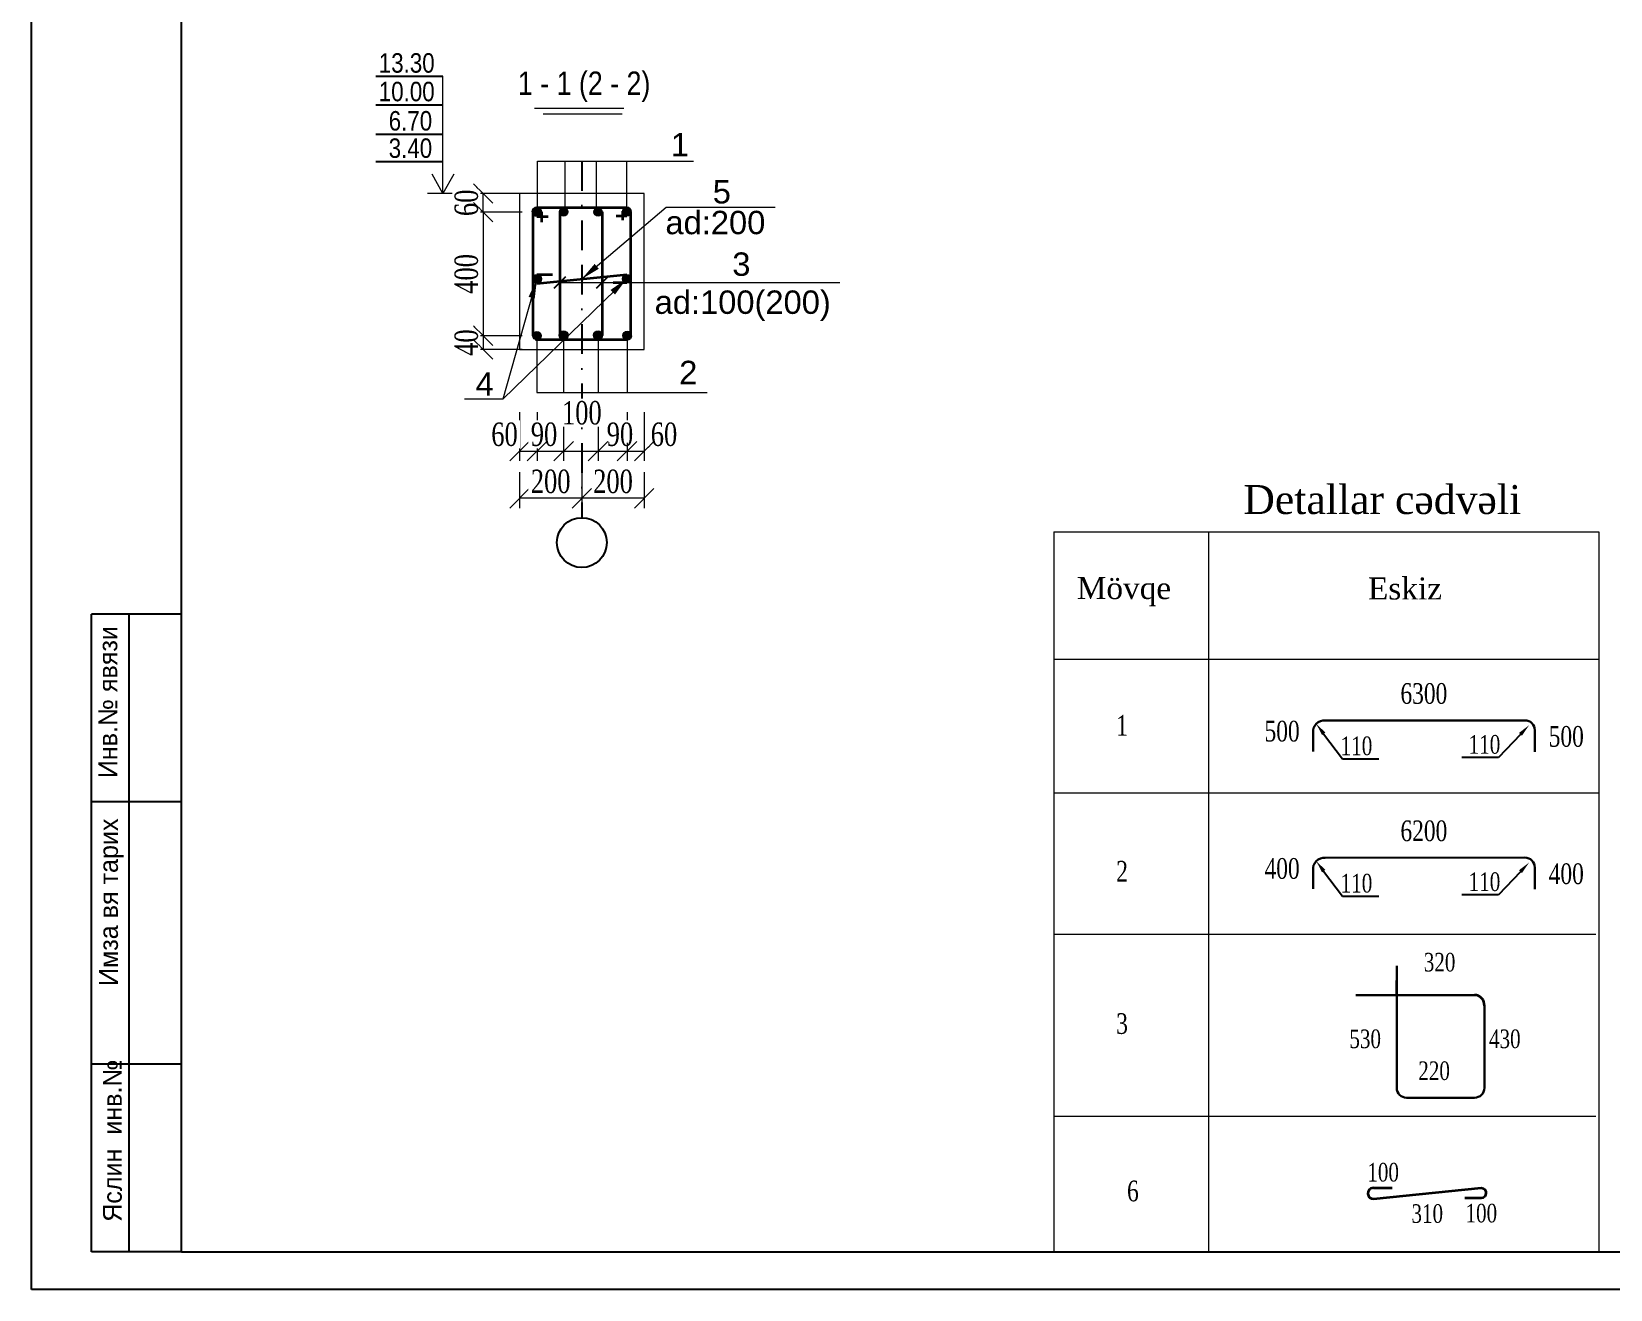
# Model space of a CAD drawing. Header units: millimetres. Extents: x -149347 to 251215, y -2929184 to -2541447.
# Drawn here: x 67574 to 87829, y -2796240 to -2780104 of the extents above; entities that cross this region are included whole.
import ezdxf
from ezdxf import colors
from ezdxf.entities.mleader import LeaderData, LeaderLine
from ezdxf.math import Vec2, Vec3

# ---------------------------------------------------------------- set-up
doc = ezdxf.new("R2010")
doc.units = ezdxf.units.MM
doc.linetypes.add('DASHDOTX2', pattern=[50.8, 25.4, -12.7, 0, -12.7])
doc.layers.add('030', color=7, linetype='Continuous', lineweight=30)
doc.layers.add('APS_MADEIRA', color=35, linetype='Continuous', lineweight=15)
doc.styles.add('400', font='times.ttf', dxfattribs={"width": 0.75, "height": 300})
doc.styles.add('Arial', font='arial.ttf')
doc.styles.add('CP_ATTR', font='A3TI(LA).TTF')
doc.styles.add('style1', font='A3TI(LA).TTF', dxfattribs={"height": 400})
doc.styles.add('style6', font='ARIALN.TTF', dxfattribs={"height": 300})
doc.styles.add('Times New  Roman', font='times.ttf')
doc.styles.add('yazitipi', font='ARIALN.TTF')
doc.dimstyles.new('DIM_100', dxfattribs={"dimscale": 100, "dimtxt": 250, "dimasz": 2.5, "dimexe": 1.25, "dimexo": 0.625, "dimtad": 1, "dimdec": 0, "dimtxsty": 'style1', "dimblk": 'OBLIQUE', "dimcen": 2.5, "dimdle": 1.25, "dimclrd": 251, "dimclre": 251, "dimaunit": 1, "dimadec": 3, "dimazin": 0, "dimtfac": 1, "dimtdec": 0, "dimtmove": 1, "dimatfit": 3, "dimfxl": 1.25, "dimlwd": 5, "dimlwe": 5, "dimarcsym": 0})
doc.dimstyles.new('sevda', dxfattribs={"dimscale": 100, "dimtxt": 2.8, "dimasz": 2.5, "dimexe": 1.25, "dimexo": 0.625, "dimtad": 1, "dimtxsty": 'yazitipi', "dimblk": 'OBLIQUE', "dimcen": 2.5, "dimclrd": 253, "dimclre": 253, "dimclrt": 73, "dimaunit": 1, "dimadec": 3, "dimazin": 0, "dimtfac": 1, "dimtmove": 1, "dimatfit": 3, "dimfxl": 1, "dimlwd": 9, "dimlwe": 9, "dimarcsym": 0})
doc.dimstyles.new('tebriz', dxfattribs={"dimtxt": 280, "dimasz": 150, "dimexe": 150, "dimexo": 0.625, "dimgap": 65, "dimtad": 1, "dimdec": 0, "dimdsep": 32, "dimtxsty": 'Times New  Roman', "dimblk": 'OBLIQUE', "dimcen": 0, "dimdle": 150, "dimclrd": 7, "dimclre": 256, "dimclrt": 256, "dimadec": 0, "dimazin": 0, "dimtfac": 1, "dimtdec": 0, "dimtmove": 0, "dimatfit": 3, "dimldrblk": 'OBLIQUE', "dimfxl": 1, "dimtolj": 1, "dimlwd": 15, "dimlwe": 9, "dimarcsym": 0})

# ---------------------------------------------------------------- blocks, each defined once
blk = doc.blocks.new('mekteb')
at = {"color": 0, "lineweight": 25}
for p, q in [((99643, -1849866), (99643, -1821466)), ((139843, -1849866), (99643, -1849866))]:
    blk.add_line(p, q, dxfattribs=at)
at = {"color": 0, "lineweight": 25, "ltscale": 15}
for q in [(101643, -1821966), (139343, -1849366)]:
    blk.add_line((101643, -1849366), q, dxfattribs=at)
at = {"lineweight": 25, "ltscale": 0.25}
for p, q in [((100443, -1849366), (100443, -1840866)), ((100943, -1849367), (100943, -1840866))]:
    blk.add_line(p, q, dxfattribs=at)
at = {"lineweight": 25}
for p, q in [((101643, -1840866), (100443, -1840866)), ((101645, -1843366), (100445, -1843366)), ((101645, -1846866), (100445, -1846866)), ((101643, -1849366), (100443, -1849366))]:
    blk.add_line(p, q, dxfattribs=at)
at = {"lineweight": 25, "char_height": 250.01, "width": 5960.07, "attachment_point": 1, "rotation": 90, "style": 'CP_ATTR'}
for s, insert in [('\\pt3143;Инв.№ явязи', (100535, -1843053)), ('\\pt3143;Имза вя тарих', (100544, -1845823)), ('\\pt3143;Яслин  инв.№', (100595, -1848965))]:
    blk.add_mtext(s, dxfattribs=dict(at, insert=insert))
blk = doc.blocks.new('_Oblique')
at = {"color": 0, "linetype": 'ByBlock', "lineweight": -2}
blk.add_line((-0.5, -0.5), (0.5, 0.5), dxfattribs=at)
blk = doc.blocks.new('*D794')
at = {"color": 251, "linetype": 'ByBlock', "lineweight": 5, "ltscale": 50, "transparency": 16777216}
blk.add_line((73367, -2782419), (73367, -2784007), dxfattribs=at)
at = {"color": 251, "lineweight": 5, "ltscale": 50, "transparency": 16777216}
for p, q in [((73867, -2782420), (73242, -2782420)), ((73867, -2784006), (73242, -2784006))]:
    blk.add_line(p, q, dxfattribs=at)
at = {"layer": 'Defpoints', "color": 0, "lineweight": 15, "ltscale": 50, "transparency": 16777216}
for p in [(73943, -2782420), (73367, -2784006), (74966, -2784006)]:
    blk.add_point(p, dxfattribs=at)
at = {"color": 251, "lineweight": 5, "ltscale": 50, "transparency": 16777216, "xscale": 250, "yscale": 250, "zscale": 250}
for p, rotation in [((73367, -2782420), 90), ((73367, -2784006), 270)]:
    blk.add_blockref('_Oblique', p, dxfattribs=dict(at, rotation=rotation))
at = {"color": 0, "lineweight": 15, "ltscale": 50, "transparency": 16777216, "insert": (73152, -2783213), "char_height": 300, "attachment_point": 5, "rotation": 90, "style": '400', "bg_fill": 3, "box_fill_scale": 1.1, "bg_fill_color": 9, "bg_fill_true_color": 13158600, "bg_fill_transparency": 0}
blk.add_mtext('400', dxfattribs=at)
blk = doc.blocks.new('*D795')
at = {"color": 251, "lineweight": 5, "ltscale": 50, "transparency": 16777216}
for p, q in [((73867, -2782182), (73242, -2782182)), ((73867, -2782420), (73242, -2782420))]:
    blk.add_line(p, q, dxfattribs=at)
at = {"color": 251, "linetype": 'ByBlock', "lineweight": 5, "ltscale": 50, "transparency": 16777216}
blk.add_line((73367, -2782422), (73367, -2782181), dxfattribs=at)
at = {"layer": 'Defpoints', "color": 0, "lineweight": 15, "ltscale": 50, "transparency": 16777216}
for p in [(74926, -2782182), (74976, -2782420)]:
    blk.add_point(p, dxfattribs=at)
at = {"color": 0, "lineweight": 15, "ltscale": 50, "transparency": 16777216, "insert": (73152, -2782301), "char_height": 300, "attachment_point": 5, "rotation": 90, "style": '400', "bg_fill": 3, "box_fill_scale": 1.1, "bg_fill_color": 9, "bg_fill_true_color": 13158600, "bg_fill_transparency": 0}
blk.add_mtext('60', dxfattribs=at)
at = {"layer": 'Defpoints', "color": 0, "lineweight": 15, "ltscale": 50, "transparency": 16777216}
blk.add_point((73367, -2782182), dxfattribs=at)
at = {"color": 251, "lineweight": 5, "ltscale": 50, "transparency": 16777216, "xscale": 250, "yscale": 250, "zscale": 250}
for p, rotation in [((73367, -2782182), 90), ((73367, -2782420), 270)]:
    blk.add_blockref('_Oblique', p, dxfattribs=dict(at, rotation=rotation))
blk = doc.blocks.new('*D796')
at = {"color": 251, "lineweight": 5, "ltscale": 50, "transparency": 16777216}
for p, q in [((73818, -2784006), (73242, -2784006)), ((73867, -2784182), (73242, -2784182))]:
    blk.add_line(p, q, dxfattribs=at)
at = {"color": 251, "linetype": 'ByBlock', "lineweight": 5, "ltscale": 50, "transparency": 16777216}
blk.add_line((73367, -2784005), (73367, -2784184), dxfattribs=at)
at = {"layer": 'Defpoints', "color": 0, "lineweight": 15, "ltscale": 50, "transparency": 16777216}
for p in [(73881, -2784006), (75433, -2784182)]:
    blk.add_point(p, dxfattribs=at)
at = {"color": 0, "lineweight": 15, "ltscale": 50, "transparency": 16777216, "insert": (73152, -2784094), "char_height": 300, "attachment_point": 5, "rotation": 90, "style": '400', "bg_fill": 3, "box_fill_scale": 1.1, "bg_fill_color": 9, "bg_fill_true_color": 13158600, "bg_fill_transparency": 0}
blk.add_mtext('40', dxfattribs=at)
at = {"layer": 'Defpoints', "color": 0, "lineweight": 15, "ltscale": 50, "transparency": 16777216}
blk.add_point((73367, -2784182), dxfattribs=at)
at = {"color": 251, "lineweight": 5, "ltscale": 50, "transparency": 16777216, "xscale": 250, "yscale": 250, "zscale": 250}
for p, rotation in [((73367, -2784006), 90), ((73367, -2784182), 270)]:
    blk.add_blockref('_Oblique', p, dxfattribs=dict(at, rotation=rotation))
blk = doc.blocks.new('*D797')
at = {"color": 251, "lineweight": 5, "ltscale": 50, "transparency": 16777216}
for p, q in [((73833, -2784987), (73833, -2785612)), ((74058, -2784987), (74058, -2785612))]:
    blk.add_line(p, q, dxfattribs=at)
at = {"color": 251, "linetype": 'ByBlock', "lineweight": 5, "ltscale": 50, "transparency": 16777216}
blk.add_line((73832, -2785487), (74059, -2785487), dxfattribs=at)
at = {"layer": 'Defpoints', "color": 0, "lineweight": 15, "ltscale": 50, "transparency": 16777216}
for p in [(74058, -2784231), (73833, -2784408), (74058, -2785487)]:
    blk.add_point(p, dxfattribs=at)
at = {"color": 0, "lineweight": 15, "ltscale": 50, "transparency": 16777216, "insert": (73641, -2785272), "char_height": 300, "attachment_point": 5, "style": '400', "bg_fill": 3, "box_fill_scale": 1.1, "bg_fill_color": 9, "bg_fill_true_color": 13158600, "bg_fill_transparency": 0}
blk.add_mtext('60', dxfattribs=at)
at = {"color": 251, "lineweight": 5, "ltscale": 50, "transparency": 16777216, "xscale": 250, "yscale": 250, "zscale": 250, "rotation": 180}
blk.add_blockref('_Oblique', (73833, -2785487), dxfattribs=at)
at = {"color": 251, "lineweight": 5, "ltscale": 50, "transparency": 16777216, "xscale": 250, "yscale": 250, "zscale": 250}
blk.add_blockref('_Oblique', (74058, -2785487), dxfattribs=at)
blk = doc.blocks.new('*D798')
at = {"color": 251, "lineweight": 5, "ltscale": 50, "transparency": 16777216}
for p, q in [((74399, -2784987), (74399, -2785612)), ((74058, -2785400), (74058, -2785612))]:
    blk.add_line(p, q, dxfattribs=at)
at = {"color": 251, "linetype": 'ByBlock', "lineweight": 5, "ltscale": 50, "transparency": 16777216}
blk.add_line((74056, -2785487), (74400, -2785487), dxfattribs=at)
at = {"layer": 'Defpoints', "color": 0, "lineweight": 15, "ltscale": 50, "transparency": 16777216}
blk.add_point((74399, -2784225), dxfattribs=at)
at = {"color": 0, "lineweight": 15, "ltscale": 50, "transparency": 16777216, "insert": (74148, -2785272), "char_height": 300, "attachment_point": 5, "style": '400', "bg_fill": 3, "box_fill_scale": 1.1, "bg_fill_color": 9, "bg_fill_true_color": 13158600, "bg_fill_transparency": 0}
blk.add_mtext('90', dxfattribs=at)
at = {"layer": 'Defpoints', "color": 0, "lineweight": 15, "ltscale": 50, "transparency": 16777216}
for p in [(74058, -2785337), (74399, -2785487)]:
    blk.add_point(p, dxfattribs=at)
at = {"color": 251, "lineweight": 5, "ltscale": 50, "transparency": 16777216, "xscale": 250, "yscale": 250, "zscale": 250, "rotation": 180}
blk.add_blockref('_Oblique', (74058, -2785487), dxfattribs=at)
at = {"color": 251, "lineweight": 5, "ltscale": 50, "transparency": 16777216, "xscale": 250, "yscale": 250, "zscale": 250}
blk.add_blockref('_Oblique', (74399, -2785487), dxfattribs=at)
blk = doc.blocks.new('*D799')
at = {"color": 251, "lineweight": 5, "ltscale": 50, "transparency": 16777216}
for p, q in [((74841, -2784987), (74841, -2785612)), ((74399, -2785253), (74399, -2785612))]:
    blk.add_line(p, q, dxfattribs=at)
at = {"color": 251, "linetype": 'ByBlock', "lineweight": 5, "ltscale": 50, "transparency": 16777216}
blk.add_line((74398, -2785487), (74842, -2785487), dxfattribs=at)
at = {"layer": 'Defpoints', "color": 0, "lineweight": 15, "ltscale": 50, "transparency": 16777216}
for p in [(74841, -2784109), (74841, -2785487)]:
    blk.add_point(p, dxfattribs=at)
at = {"color": 251, "lineweight": 5, "ltscale": 50, "transparency": 16777216, "xscale": 250, "yscale": 250, "zscale": 250, "rotation": 180}
blk.add_blockref('_Oblique', (74399, -2785487), dxfattribs=at)
at = {"color": 251, "lineweight": 5, "ltscale": 50, "transparency": 16777216, "xscale": 250, "yscale": 250, "zscale": 250}
blk.add_blockref('_Oblique', (74841, -2785487), dxfattribs=at)
at = {"color": 0, "lineweight": 15, "ltscale": 50, "transparency": 16777216, "insert": (74633, -2784996), "char_height": 300, "attachment_point": 5, "style": '400', "bg_fill": 3, "box_fill_scale": 1.1, "bg_fill_color": 9, "bg_fill_true_color": 13158600, "bg_fill_transparency": 0}
blk.add_mtext('100', dxfattribs=at)
at = {"layer": 'Defpoints', "color": 0, "lineweight": 15, "ltscale": 50, "transparency": 16777216}
blk.add_point((74399, -2785191), dxfattribs=at)
blk = doc.blocks.new('*D800')
at = {"color": 251, "lineweight": 5, "ltscale": 50, "transparency": 16777216}
for p, q in [((75213, -2784987), (75213, -2785612)), ((74841, -2785318), (74841, -2785612))]:
    blk.add_line(p, q, dxfattribs=at)
at = {"color": 251, "linetype": 'ByBlock', "lineweight": 5, "ltscale": 50, "transparency": 16777216}
blk.add_line((74839, -2785487), (75214, -2785487), dxfattribs=at)
at = {"layer": 'Defpoints', "color": 0, "lineweight": 15, "ltscale": 50, "transparency": 16777216}
blk.add_point((75213, -2784227), dxfattribs=at)
at = {"color": 0, "lineweight": 15, "ltscale": 50, "transparency": 16777216, "insert": (75122, -2785272), "char_height": 300, "attachment_point": 5, "style": '400', "bg_fill": 3, "box_fill_scale": 1.1, "bg_fill_color": 9, "bg_fill_true_color": 13158600, "bg_fill_transparency": 0}
blk.add_mtext('90', dxfattribs=at)
at = {"layer": 'Defpoints', "color": 0, "lineweight": 15, "ltscale": 50, "transparency": 16777216}
for p in [(74841, -2785255), (75213, -2785487)]:
    blk.add_point(p, dxfattribs=at)
at = {"color": 251, "lineweight": 5, "ltscale": 50, "transparency": 16777216, "xscale": 250, "yscale": 250, "zscale": 250, "rotation": 180}
blk.add_blockref('_Oblique', (74841, -2785487), dxfattribs=at)
at = {"color": 251, "lineweight": 5, "ltscale": 50, "transparency": 16777216, "xscale": 250, "yscale": 250, "zscale": 250}
blk.add_blockref('_Oblique', (75213, -2785487), dxfattribs=at)
blk = doc.blocks.new('*D801')
at = {"color": 251, "lineweight": 5, "ltscale": 50, "transparency": 16777216}
for p, q in [((75433, -2784987), (75433, -2785612)), ((75213, -2785379), (75213, -2785612))]:
    blk.add_line(p, q, dxfattribs=at)
at = {"color": 251, "linetype": 'ByBlock', "lineweight": 5, "ltscale": 50, "transparency": 16777216}
blk.add_line((75212, -2785487), (75435, -2785487), dxfattribs=at)
at = {"layer": 'Defpoints', "color": 0, "lineweight": 15, "ltscale": 50, "transparency": 16777216}
for p in [(75433, -2784408), (75213, -2785316)]:
    blk.add_point(p, dxfattribs=at)
at = {"color": 251, "lineweight": 5, "ltscale": 50, "transparency": 16777216, "xscale": 250, "yscale": 250, "zscale": 250, "rotation": 180}
blk.add_blockref('_Oblique', (75213, -2785487), dxfattribs=at)
at = {"color": 0, "lineweight": 15, "ltscale": 50, "transparency": 16777216, "insert": (75687, -2785272), "char_height": 300, "attachment_point": 5, "style": '400', "bg_fill": 3, "box_fill_scale": 1.1, "bg_fill_color": 9, "bg_fill_true_color": 13158600, "bg_fill_transparency": 0}
blk.add_mtext('60', dxfattribs=at)
at = {"layer": 'Defpoints', "color": 0, "lineweight": 15, "ltscale": 50, "transparency": 16777216}
blk.add_point((75433, -2785487), dxfattribs=at)
at = {"color": 251, "lineweight": 5, "ltscale": 50, "transparency": 16777216, "xscale": 250, "yscale": 250, "zscale": 250}
blk.add_blockref('_Oblique', (75433, -2785487), dxfattribs=at)
blk = doc.blocks.new('*D802')
at = {"color": 251, "lineweight": 5, "ltscale": 50, "transparency": 16777216}
for p, q in [((74633, -2785756), (74633, -2786216)), ((75433, -2785756), (75433, -2786216))]:
    blk.add_line(p, q, dxfattribs=at)
at = {"color": 251, "linetype": 'ByBlock', "lineweight": 5, "ltscale": 50, "transparency": 16777216}
blk.add_line((75435, -2786091), (74632, -2786091), dxfattribs=at)
at = {"layer": 'Defpoints', "color": 0, "lineweight": 15, "ltscale": 50, "transparency": 16777216}
for p in [(74633, -2785693), (75433, -2785693), (74633, -2786091)]:
    blk.add_point(p, dxfattribs=at)
at = {"color": 251, "lineweight": 5, "ltscale": 50, "transparency": 16777216, "xscale": 250, "yscale": 250, "zscale": 250, "rotation": 180}
blk.add_blockref('_Oblique', (74633, -2786091), dxfattribs=at)
at = {"color": 251, "lineweight": 5, "ltscale": 50, "transparency": 16777216, "xscale": 250, "yscale": 250, "zscale": 250}
blk.add_blockref('_Oblique', (75433, -2786091), dxfattribs=at)
at = {"color": 0, "lineweight": 15, "ltscale": 50, "transparency": 16777216, "insert": (75033, -2785876), "char_height": 300, "attachment_point": 5, "style": '400', "bg_fill": 3, "box_fill_scale": 1.1, "bg_fill_color": 9, "bg_fill_true_color": 13158600, "bg_fill_transparency": 0}
blk.add_mtext('200', dxfattribs=at)
blk = doc.blocks.new('*D803')
at = {"color": 251, "lineweight": 5, "ltscale": 50, "transparency": 16777216}
for p, q in [((73833, -2785756), (73833, -2786216)), ((74633, -2785756), (74633, -2786216))]:
    blk.add_line(p, q, dxfattribs=at)
at = {"color": 251, "linetype": 'ByBlock', "lineweight": 5, "ltscale": 50, "transparency": 16777216}
blk.add_line((74635, -2786091), (73832, -2786091), dxfattribs=at)
at = {"layer": 'Defpoints', "color": 0, "lineweight": 15, "ltscale": 50, "transparency": 16777216}
for p in [(73833, -2785693), (74633, -2785693), (73833, -2786091)]:
    blk.add_point(p, dxfattribs=at)
at = {"color": 251, "lineweight": 5, "ltscale": 50, "transparency": 16777216, "xscale": 250, "yscale": 250, "zscale": 250, "rotation": 180}
blk.add_blockref('_Oblique', (73833, -2786091), dxfattribs=at)
at = {"color": 251, "lineweight": 5, "ltscale": 50, "transparency": 16777216, "xscale": 250, "yscale": 250, "zscale": 250}
blk.add_blockref('_Oblique', (74633, -2786091), dxfattribs=at)
at = {"color": 0, "lineweight": 15, "ltscale": 50, "transparency": 16777216, "insert": (74233, -2785876), "char_height": 300, "attachment_point": 5, "style": '400', "bg_fill": 3, "box_fill_scale": 1.1, "bg_fill_color": 9, "bg_fill_true_color": 13158600, "bg_fill_transparency": 0}
blk.add_mtext('200', dxfattribs=at)

msp = doc.modelspace()

# ---------------------------------------------------------------- hatches: boundary and pattern name
at = {"lineweight": 15, "ltscale": 15}
h = msp.add_hatch(color=7, dxfattribs=at)
h.dxf.hatch_style = 1
edge = h.paths.add_edge_path()
edge.add_arc((74057.7259, -2782420.29783), 57.78531, 0, 360)
h = msp.add_hatch(color=7, dxfattribs=at)
h.dxf.hatch_style = 1
edge = h.paths.add_edge_path()
edge.add_arc((74399.89422, -2782418.43244), 54.7577, 0, 360)
h = msp.add_hatch(color=7, dxfattribs=at)
h.dxf.hatch_style = 1
edge = h.paths.add_edge_path()
edge.add_arc((74841.54047, -2782418.43244), 53.67568, 0, 360)
h = msp.add_hatch(color=7, dxfattribs=at)
h.dxf.hatch_style = 1
edge = h.paths.add_edge_path()
edge.add_arc((75208.78369, -2782416.98362), 54.4711, 0, 360)
h = msp.add_hatch(color=7, dxfattribs=at)
h.dxf.hatch_style = 1
edge = h.paths.add_edge_path()
edge.add_arc((75208.78369, -2783274.25863), 54.4711, 0, 360)
h = msp.add_hatch(color=7, dxfattribs=at)
h.dxf.hatch_style = 1
edge = h.paths.add_edge_path()
edge.add_arc((74057.7259, -2784005.88084), 54.4711, 0, 360)
h = msp.add_hatch(color=7, dxfattribs=at)
h.dxf.hatch_style = 1
edge = h.paths.add_edge_path()
edge.add_arc((74398.91418, -2783999.13995), 57.1346, 0, 360)
h = msp.add_hatch(color=7, dxfattribs=at)
h.dxf.hatch_style = 1
edge = h.paths.add_edge_path()
edge.add_arc((74840.56043, -2783999.13995), 57.1346, 0, 360)
h = msp.add_hatch(color=7, dxfattribs=at)
h.dxf.hatch_style = 1
edge = h.paths.add_edge_path()
edge.add_arc((75212.92457, -2784001.80345), 54.4711, 0, 360)

# ---------------------------------------------------------------- linework, layer by layer
at = {"color": 7}
for p, q in [((71989.55393, -2780676.08571), (72851.39685, -2780676.08571)), ((71989.55393, -2781043.11106), (72851.39685, -2781043.11106)), ((71989.55393, -2781418.63449), (72851.39685, -2781418.63449)), ((71989.55393, -2781769.28738), (72851.39685, -2781769.28738))]:
    msp.add_line(p, q, dxfattribs=at)
at = {"lineweight": 9}
for p, q in [((74027.10352, -2781085.80372), (75173.44433, -2781085.80372)), ((74137.57512, -2781160.8411), (75148.56524, -2781160.8411))]:
    msp.add_line(p, q, dxfattribs=at)
at = {"color": 252, "linetype": 'DASHDOTX2', "ltscale": 15, "true_color": 0xa97986}
for p, q in [((74633.2548, -2781765.97128), (74633.2548, -2783095.70487)), ((74633.2548, -2783095.70487), (74633.2548, -2786339.84146))]:
    msp.add_line(p, q, dxfattribs=at)
at = {"color": 7, "lineweight": 15, "ltscale": 15}
for p, q in [((73833.2548, -2782182.47222), (73170.08393, -2782182.47222)), ((73833.2548, -2782182.47222), (73833.2548, -2784182.47222)), ((75433.2548, -2782182.47222), (73833.2548, -2782182.47222)), ((75433.2548, -2783095.70487), (75433.2548, -2782182.47222)), ((75433.2548, -2784182.47222), (75433.2548, -2783095.70487)), ((73833.2548, -2784182.47222), (75433.2548, -2784182.47222))]:
    msp.add_line(p, q, dxfattribs=at)
at = {"color": 7, "lineweight": 35, "ltscale": 15}
for p, q in [((74003.2548, -2782401.00948), (74003.2548, -2783095.70487)), ((74115.23904, -2782414.69597), (74115.23904, -2782548.57827)), ((74349.50051, -2782418.43244), (74349.50051, -2783095.70487)), ((74891.93419, -2782418.43244), (74891.93419, -2783095.70487)), ((75154.99544, -2782408.38568), (75154.99544, -2782523.41629)), ((74057.72578, -2782478.08313), (74199.4467, -2782478.08313)), ((75208.78369, -2782471.45473), (75074.92299, -2782471.45473)), ((75263.2548, -2783095.70487), (75263.2548, -2782420.29783)), ((74003.2548, -2783095.70487), (74003.2548, -2784005.88084)), ((74349.50051, -2783095.70487), (74349.50051, -2784004.01546)), ((74891.93419, -2783095.70487), (74891.93419, -2784004.01546)), ((75263.2548, -2784005.88084), (75263.2548, -2783095.70487)), ((74037.04802, -2784056.27456), (75212.92457, -2784056.27456))]:
    msp.add_line(p, q, dxfattribs=at)
at = {"color": 0, "lineweight": 15}
for p, q in [((80689.95939, -2786519.78266), (87678.45952, -2786519.78266)), ((80689.95939, -2786519.78266), (80689.95939, -2795758.3366)), ((82674.43919, -2786519.78266), (82674.43919, -2795758.3366)), ((87678.45952, -2786519.78266), (87678.45952, -2795758.3366)), ((80689.95939, -2788153.46389), (87678.45952, -2788153.46389)), ((80689.95939, -2789870.43717), (87678.45952, -2789870.43717)), ((80689.95939, -2791683.90219), (87641.89331, -2791683.90219)), ((80689.95939, -2794019.2777), (87641.89331, -2794019.2777))]:
    msp.add_line(p, q, dxfattribs=at)
at = {"color": 0, "lineweight": 30}
for p, q in [((85087.11572, -2792089.37848), (85087.11572, -2793653.62011)), ((85087.11572, -2792089.37848), (85087.11572, -2793653.62011)), ((86084.7804, -2792464.15831), (84560.93584, -2792464.15831)), ((86084.7804, -2792464.15831), (84560.93584, -2792464.15831)), ((86211.71109, -2792591.0892), (86211.71109, -2793653.62011)), ((86211.71109, -2792591.0892), (86211.71109, -2793653.62011)), ((85214.55572, -2793781.06011), (86084.27088, -2793781.06011)), ((85214.55572, -2793781.06011), (86084.27088, -2793781.06011))]:
    msp.add_line(p, q, dxfattribs=at)
at = {"color": 7, "lineweight": 15}
msp.add_lwpolyline([(72851.39685, -2782181.22222), (72851.39685, -2780676.08571)], dxfattribs=at)
at = {"color": 0, "lineweight": 30}
for points in [[(84015.79551, -2789062.15191), (84015.79551, -2789337.59744)], [(84140.09934, -2788941.28439), (86732.1182, -2788939.54656)], [(86858.97237, -2789066.40073), (86858.97237, -2789341.84627)], [(84140.09934, -2790702.72586), (86732.1182, -2790700.98803)], [(84015.79551, -2790823.59338), (84015.79551, -2791099.03891)], [(86858.97237, -2790827.8422), (86858.97237, -2791103.28774)]]:
    msp.add_lwpolyline(points, dxfattribs=at)
at = {"color": 7, "lineweight": 35, "ltscale": 15}
for points in [[(84791.01339, -2795076.07318), (86172.28274, -2794937.38844)], [(84791.01339, -2794937.38844), (85030.53278, -2794937.38844)], [(86172.28274, -2795068.11909), (85962.77089, -2795068.11909)]]:
    msp.add_lwpolyline(points, dxfattribs=at)
at = {"color": 7, "lineweight": 15, "ltscale": 15}
for centre, radius in [((74057.7259, -2782420.29783), 57.78531), ((74399.89422, -2782418.43244), 54.7577), ((74841.54047, -2782418.43244), 53.67568), ((75208.78369, -2782416.98362), 54.4711), ((75208.78369, -2783274.25863), 54.4711), ((74057.7259, -2784005.88084), 54.4711), ((74398.91418, -2783999.13995), 57.1346), ((74840.56043, -2783999.13995), 57.1346), ((75212.92457, -2784001.80345), 54.4711)]:
    msp.add_circle(centre, radius, dxfattribs=at)
msp.add_circle((74633.2548, -2786659.84146), 320)
at = {"color": 0, "lineweight": 30}
for centre, radius, start, end in [((84155.42443, -2789081.39786), 140.94908, 83.834839334, 187.847993173), ((86732.1182, -2789066.40073), 126.85417, 359.999912168, 90.076828205), ((84155.42443, -2790842.83933), 140.94908, 83.834839334, 187.847993173), ((86732.1182, -2790827.8422), 126.85417, 359.999912168, 90.076828205), ((85214.55572, -2793653.62011), 127.44, 180, 270), ((85214.55572, -2793653.62011), 127.44, 180, 270), ((86084.27109, -2793653.62011), 127.44, 270, 0), ((86084.27109, -2793653.62011), 127.44, 270, 0)]:
    msp.add_arc(centre, radius, start, end, dxfattribs=at)
at = {"color": 7, "lineweight": 35, "ltscale": 15}
msp.add_arc((86084.78055, -2792591.08884), 126.93053, 354.640164647, 90.00007017, dxfattribs=at)
msp.add_arc((86084.78055, -2792591.08884), 126.93053, 354.640164647, 90.00007017, dxfattribs=at)
for points in [[(84791.01339, -2794937.38844), (84679.38706, -2794943.54615), (84703.80852, -2795087.64325), (84791.01339, -2795076.07318)], [(86172.28274, -2794937.38844), (86253.39542, -2794938.09327), (86250.12861, -2795069.65046), (86172.28274, -2795068.11909)]]:
    msp.add_open_spline(points, degree=3, dxfattribs=at)
at = {"layer": '030', "color": 0, "lineweight": 30, "ltscale": 5}
msp.add_lwpolyline([(85086.07263, -2792460.99878), (85087.11572, -2792089.37848)], dxfattribs=at)
msp.add_lwpolyline([(85086.07263, -2792460.99878), (85087.11572, -2792089.37848)], dxfattribs=at)
at = {"layer": 'APS_MADEIRA', "color": 7, "lineweight": 9, "ltscale": 25}
for p, q in [((74062.17323, -2782400.85447), (74062.17323, -2781765.97128)), ((74062.17323, -2781765.97128), (76063.8273, -2781765.97128)), ((74420.04196, -2782401.8455), (74420.04196, -2781765.97128)), ((74821.68531, -2782402.92751), (74821.68531, -2781765.97128)), ((75208.78369, -2782403.99727), (75208.78369, -2781765.97128)), ((74057.7259, -2784060.35195), (74057.7259, -2784732.84789)), ((74398.91418, -2784056.27456), (74398.91418, -2784728.7705)), ((74840.5606, -2784056.27456), (74840.5606, -2784728.7705)), ((75212.92457, -2784056.27456), (75212.92457, -2784728.7705)), ((74057.7259, -2784732.84789), (76241.35253, -2784732.84789))]:
    msp.add_line(p, q, dxfattribs=at)
at = {"layer": 'APS_MADEIRA', "color": 7, "lineweight": 15, "ltscale": 25}
for p, q in [((73454.59712, -2782181.22222), (72654.80099, -2782181.22222)), ((75208.78369, -2782362.51252), (75208.78369, -2782362.51251))]:
    msp.add_line(p, q, dxfattribs=at)
at = {"layer": 'APS_MADEIRA', "color": 7, "lineweight": 30, "ltscale": 25}
for centre, radius, start, end in [((74057.7259, -2782420.29783), 57.78531, 90, 180), ((75208.78369, -2782416.98362), 54.4711, 0, 90), ((75212.92457, -2784001.80345), 54.4711, 270, 0)]:
    msp.add_arc(centre, radius, start, end, dxfattribs=at)

# ---------------------------------------------------------------- block references
at = {"lineweight": 15, "xscale": 0.962501317234829, "yscale": 0.962501317234829, "zscale": 0.962501317234829}
msp.add_blockref('mekteb', (-28332.96186, -1015740.71656), dxfattribs=at)

# ---------------------------------------------------------------- texts
at = {"lineweight": 9, "char_height": 250, "width": 23109.777632, "attachment_point": 1, "style": 'style6'}
for s, insert in [('{\\fArial Narrow|b0|i0|c238|p34;13.30}', (72028.00391, -2780381.47801)), ('{\\fArial Narrow|b0|i0|c238|p34;10.00}', (72028.00391, -2780748.50337)), ('{\\fArial Narrow|b0|i0|c238|p34;6.70}', (72155.34023, -2781124.02679)), ('3.{\\fArial Narrow|b0|i0|c238|p34;40}', (72155.34023, -2781474.67969))]:
    msp.add_mtext(s, dxfattribs=dict(at, insert=insert))
at = {"attachment_point": 1}
for s, insert, char_height, width, style in [('              {\\fArial Narrow|b0|i0|c238|p34; 1 - 1 (2 }-{\\fArial Narrow|b0|i0|c238|p34; 2) }', (72379.0591, -2780616.67847), 300, 7294.1167988, 'style6'), ('\\A1;{\\fTimes New Roman|b0|i0|c238|p18;63}00', (85134.91923, -2788462.51271), 265.2, 233.0139314, '400'), ('{\\fTimes New Roman|b0|i0|c238|p18; }1', (81414.03231, -2788871.03113), 265.2, 233.0139314, '400'), ('\\A1;50{\\fTimes New Roman|b0|i0|c238|p18;0}', (83391.298, -2788945.58933), 265.2, 233.0139314, '400'), ('\\A1;50{\\fTimes New Roman|b0|i0|c238|p18;0}', (87036.82321, -2789013.29946), 265.2, 233.0139314, '400'), ('\\A1;{\\fTimes New Roman|b0|i0|c238|p18;62}00', (85134.91923, -2790223.95418), 265.2, 233.0139314, '400'), ('\\A1;40{\\fTimes New Roman|b0|i0|c238|p18;0}', (83391.298, -2790707.0308), 265.2, 233.0139314, '400'), (' 2', (81413.61017, -2790742.50204), 265.2, 233.0139314, '400'), ('\\A1;40{\\fTimes New Roman|b0|i0|c238|p18;0}', (87036.82321, -2790774.74093), 265.2, 233.0139314, '400'), ('\\A1;3{\\fTimes New Roman|b0|i0|c238|p18;20}', (85434.33674, -2791922.15055), 238.68, 209.7125382, '400'), (' 3', (81413.61017, -2792696.37965), 265.2, 233.0139314, '400'), ('\\A1;{\\fTimes New Roman|b0|i0|c238|p18;530}', (84479.67559, -2792905.55147), 238.68, 209.7125382, '400'), ('\\A1;{\\fTimes New Roman|b0|i0|c238|p18;430}', (86270.71875, -2792905.55147), 238.68, 209.7125382, '400'), ('\\A1;2{\\fTimes New Roman|b0|i0|c238|p18;20}', (85363.79087, -2793314.66797), 238.68, 209.7125382, '400'), ('\\A1;{\\fTimes New Roman|b0|i0|c238|p18;100}', (84710.09767, -2794616.74602), 238.68, 209.7125382, '400'), (' {\\fTimes New Roman|b0|i0|c238|p18;6}', (81552.28391, -2794844.06056), 265.2, 233.0139314, '400'), ('\\A1;{\\fTimes New Roman|b0|i0|c238|p18;310}', (85275.98082, -2795146.81073), 238.68, 209.7125382, '400'), ('\\A1;{\\fTimes New Roman|b0|i0|c238|p18;100}', (85969.7479, -2795141.37792), 238.68, 209.7125382, '400')]:
    msp.add_mtext(s, dxfattribs=dict(at, insert=insert, char_height=char_height, width=width, style=style))
at = {"color": 7, "lineweight": 5, "ltscale": 15, "insert": (83118.98824, -2785921.62977), "char_height": 371.2475441, "width": 5714.8003644, "attachment_point": 1, "style": 'Times New  Roman'}
msp.add_mtext('{\\fTimes New Roman|b0|i0|c238|p18;Detallar cədvəli}', dxfattribs=at)
at = {"layer": 'APS_MADEIRA', "color": 7, "lineweight": 9, "ltscale": 25, "style": 'Arial'}
for s, p in [('ad:200', (75705.26678, -2782703.54113)), ('ad:100(200)', (75566.75098, -2783725.43408))]:
    msp.add_text(s, height=300, dxfattribs=at).set_placement(p)
at = {"layer": 'APS_MADEIRA', "color": 7, "lineweight": 9, "ltscale": 25, "char_height": 300, "attachment_point": 1, "style": 'Arial'}
for s, insert in [('  \\P1', (75775.59776, -2780904.22636)), ('{\\fArial|b0|i0|c238|p34;5}', (76312.36006, -2782009.51864)), ('3', (76563.19053, -2782937.53978)), (' \\P 2', (75765.44642, -2783827.1748))]:
    msp.add_mtext_dynamic_manual_height_columns(s, width=488.0335854, gutter_width=12.5, heights=[0], dxfattribs=dict(at, insert=insert))
at = {"layer": 'APS_MADEIRA', "color": 7, "lineweight": 9, "ltscale": 25, "char_height": 282.88884, "width": 431.4216895, "attachment_point": 1, "style": 'Arial'}
for s, insert in [('{\\fTimes New Roman|b0|i0|c238|p18;Mövqe}', (80982.79949, -2787101.02621)), ('\\pxt35;{\\fTimes New Roman|b0|i0|c238|p18;Eskiz}', (84718.27696, -2787106.57903))]:
    msp.add_mtext(s, dxfattribs=dict(at, insert=insert))

# ---------------------------------------------------------------- leaders
ml = msp.add_multileader_mtext('Standard')
ml.set_content('{\\C256;110\\fTimes New Roman|b0|i0|c238|p18; }', color=6, style='400')
ml.set_leader_properties()
ml.build(insert=Vec2(0, 0))
ml.multileader.update_dxf_attribs({"text_left_attachment_type": 6, "text_right_attachment_type": 6, "dogleg_length": 1, "arrow_head_size": 160})
ctx = ml.context
ctx.base_point, ctx.char_height, ctx.arrow_head_size, ctx.landing_gap_size, ctx.plane_origin = Vec3(84391.0566, -2789434.86715), 240, 160, 0.08, Vec3(81254.86733, -2791347.31789)
ctx.left_attachment, ctx.right_attachment, ctx.text_align_type = 6, 6, 1
notes = []
notes.append((ctx, [(0, (1, 1, 0), (84390.2566, -2789434.86715), (1, 0), 0.8, [(0, [(84054.30554, -2788983.20615)], 0, [])])]))
ctx.mtext.insert, ctx.mtext.alignment, ctx.mtext.flow_direction = Vec3(84570.16327, -2789146.86715), 2, 5
ml = msp.add_multileader_mtext('Standard')
ml.set_content('{\\C256;110\\fTimes New Roman|b0|i0|c238|p18; }', color=6, style='400')
ml.set_leader_properties()
ml.build(insert=Vec2(0, 0))
ml.multileader.update_dxf_attribs({"text_left_attachment_type": 6, "text_right_attachment_type": 6, "dogleg_length": 1, "arrow_head_size": 160})
ctx = ml.context
ctx.base_point, ctx.char_height, ctx.arrow_head_size, ctx.landing_gap_size, ctx.plane_origin = Vec3(86033.17808, -2789416.27407), 240, 160, 0.08, Vec3(83984.65501, -2791367.62791)
ctx.left_attachment, ctx.right_attachment, ctx.text_align_type = 6, 6, 1
notes.append((ctx, [(1, (1, 1, 0), (86392.19143, -2789416.27407), (-1, 0), 0.8, [(0, [(86784.09322, -2789003.51617)], 0, [])])]))
ctx.mtext.insert, ctx.mtext.alignment, ctx.mtext.flow_direction = Vec3(86212.28476, -2789128.27407), 2, 5
ml = msp.add_multileader_mtext('Standard')
ml.set_content('{\\C256;110\\fTimes New Roman|b0|i0|c238|p18; }', color=6, style='400')
ml.set_leader_properties()
ml.build(insert=Vec2(0, 0))
ml.multileader.update_dxf_attribs({"text_left_attachment_type": 6, "text_right_attachment_type": 6, "dogleg_length": 1, "arrow_head_size": 160})
ctx = ml.context
ctx.base_point, ctx.char_height, ctx.arrow_head_size, ctx.landing_gap_size, ctx.plane_origin = Vec3(84391.0566, -2791196.30862), 240, 160, 0.08, Vec3(81254.86733, -2793108.75936)
ctx.left_attachment, ctx.right_attachment, ctx.text_align_type = 6, 6, 1
notes.append((ctx, [(0, (1, 1, 0), (84390.2566, -2791196.30862), (1, 0), 0.8, [(0, [(84054.30554, -2790744.64762)], 0, [])])]))
ctx.mtext.insert, ctx.mtext.alignment, ctx.mtext.flow_direction = Vec3(84570.16327, -2790908.30862), 2, 5
ml = msp.add_multileader_mtext('Standard')
ml.set_content('{\\C256;110\\fTimes New Roman|b0|i0|c238|p18; }', color=6, style='400')
ml.set_leader_properties()
ml.build(insert=Vec2(0, 0))
ml.multileader.update_dxf_attribs({"text_left_attachment_type": 6, "text_right_attachment_type": 6, "dogleg_length": 1, "arrow_head_size": 160})
ctx = ml.context
ctx.base_point, ctx.char_height, ctx.arrow_head_size, ctx.landing_gap_size, ctx.plane_origin = Vec3(86033.17808, -2791177.71554), 240, 160, 0.08, Vec3(83984.65501, -2793129.06938)
ctx.left_attachment, ctx.right_attachment, ctx.text_align_type = 6, 6, 1
notes.append((ctx, [(1, (1, 1, 0), (86392.19143, -2791177.71554), (-1, 0), 0.8, [(0, [(86784.09322, -2790764.95764)], 0, [])])]))
ctx.mtext.insert, ctx.mtext.alignment, ctx.mtext.flow_direction = Vec3(86212.28476, -2790889.71554), 2, 5
for ctx, leaders in notes:
    for number, flags, end, landing, length, lines in leaders:
        leader = LeaderData()
        leader.index, (leader.has_last_leader_line, leader.has_dogleg_vector, leader.attachment_direction) = number, flags
        leader.last_leader_point, leader.dogleg_vector, leader.dogleg_length = Vec3(end), Vec3(landing), length
        for number, points, colour, breaks in lines:
            line = LeaderLine()
            line.index, line.vertices, line.color, line.breaks = number, Vec3.list(points), colors.encode_raw_color(colour), breaks
            leader.lines.append(line)
        ctx.leaders.append(leader)

# ---------------------------------------------------------------- next in the draw order: dimensions: what is measured, and where the dimension line sits
at = {"color": 7, "lineweight": 15, "ltscale": 50}
dim = msp.add_linear_dim(base=(73366.66421, -2784005.94277), p1=(73943.29043, -2782420.29783), p2=(74966.18709, -2784005.94277), angle=90, text='400', dimstyle='DIM_100', override={"dimscale": 1, "dimtxt": 300, "dimasz": 250, "dimexe": 125, "dimexo": 62.5, "dimgap": 62.5, "dimtxsty": '400', "dimcen": 250, "dimfxl": 500, "dimfxlon": 1, "dimtfill": 1, "dimtfillclr": 256, "dimarcsym": 1}, dxfattribs=at)
dim.commit()
dim.dimension.update_dxf_attribs({"geometry": '*D794', "text_midpoint": (73151.56868, -2783213.1203)})

# ---------------------------------------------------------------- next in the draw order: hatches: boundary and pattern name
at = {"lineweight": 15, "ltscale": 15}
h = msp.add_hatch(color=7, dxfattribs=at)
h.dxf.hatch_style = 1
edge = h.paths.add_edge_path()
edge.add_arc((74057.7259, -2783277.57283), 57.78531, 0, 360)

# ---------------------------------------------------------------- next in the draw order: linework, layer by layer
at = {"color": 7, "lineweight": 35, "ltscale": 15}
for points in [[(74057.7259, -2783335.35814), (75208.78369, -2783219.78753)], [(74057.7259, -2783219.78753), (74257.32539, -2783219.78753)], [(75208.78369, -2783328.72974), (75034.19049, -2783328.72974)]]:
    msp.add_lwpolyline(points, dxfattribs=at)
at = {"color": 7, "lineweight": 15, "ltscale": 15}
msp.add_circle((74057.7259, -2783277.57283), 57.78531, dxfattribs=at)

# ---------------------------------------------------------------- next in the draw order: dimensions: what is measured, and where the dimension line sits
at = {"color": 7, "lineweight": 15, "ltscale": 50}
for base, p1, p2, text, picture, middle in [((73366.66421, -2782182.47222), (74976.18709, -2782420.29783), (74925.98788, -2782182.47222), '60', '*D795', (73366.66421, -2782301.38503)), ((73366.66421, -2784182.47222), (73880.79043, -2784005.94277), (75433.2548, -2784182.47222), '40', '*D796', (73366.66421, -2784094.23846))]:
    dim = msp.add_linear_dim(base=base, p1=p1, p2=p2, angle=90, text=text, dimstyle='DIM_100', override={"dimscale": 1, "dimtxt": 300, "dimasz": 250, "dimexe": 125, "dimexo": 62.5, "dimgap": 62.5, "dimtxsty": '400', "dimcen": 250, "dimfxl": 500, "dimfxlon": 1, "dimtfill": 1, "dimtfillclr": 256, "dimarcsym": 1}, dxfattribs=at)
    dim.commit()
    dim.dimension.update_dxf_attribs({"geometry": picture, "text_midpoint": middle, "dimtype": 160})

# ---------------------------------------------------------------- next in the draw order: leaders
at = {"color": 2, "lineweight": 15, "ltscale": 15}
for points in [[(74349.50051, -2783323.86013), (77944.03659, -2783323.86013)], [(74891.93419, -2783323.86013), (77944.03659, -2783323.86013)]]:
    msp.add_leader(points, dimstyle='tebriz', dxfattribs=at)

# ---------------------------------------------------------------- next in the draw order: linework, layer by layer
at = {"color": 7, "lineweight": 35, "ltscale": 15}
msp.add_line((74057.7259, -2782362.51252), (75208.78369, -2782362.51252), dxfattribs=at)
at = {"color": 7, "lineweight": 15}
msp.add_lwpolyline([(72989.56976, -2781932.98484), (72851.39685, -2782181.22222), (72713.22394, -2781932.98484)], dxfattribs=at)

# ---------------------------------------------------------------- next in the draw order: dimensions: what is measured, and where the dimension line sits
at = {"color": 7, "lineweight": 15, "ltscale": 50}
dim = msp.add_linear_dim(base=(74057.7259, -2785487.44852), p1=(73833.2548, -2784408.06628), p2=(74057.7259, -2784231.4749), text='60', dimstyle='DIM_100', override={"dimscale": 1, "dimtxt": 300, "dimasz": 250, "dimexe": 125, "dimexo": 62.5, "dimgap": 62.5, "dimtxsty": '400', "dimcen": 250, "dimfxl": 500, "dimfxlon": 1, "dimtfill": 1, "dimtfillclr": 256, "dimarcsym": 1}, dxfattribs=at)
dim.commit()
dim.dimension.update_dxf_attribs({"geometry": '*D797', "text_midpoint": (73640.58999, -2785487.44852), "dimtype": 160})

# ---------------------------------------------------------------- next in the draw order: leaders
at = {"color": 1, "lineweight": 15, "ltscale": 15}
msp.add_leader([(74633.2548, -2783277.57283), (75715.97429, -2782357.57227), (77111.43891, -2782357.57227)], dimstyle='sevda', override={"dimgap": 0.625, "dimtad": 0}, dxfattribs=at)

# ---------------------------------------------------------------- next in the draw order: texts
at = {"layer": 'APS_MADEIRA', "color": 7, "lineweight": 9, "ltscale": 25, "insert": (73269.67921, -2784474.90754), "char_height": 300, "attachment_point": 1, "style": 'Arial'}
msp.add_mtext_dynamic_manual_height_columns('{\\fArial|b0|i0|c238|p34;4}', width=488.0335854, gutter_width=12.5, heights=[0], dxfattribs=at)

# ---------------------------------------------------------------- next in the draw order: dimensions: what is measured, and where the dimension line sits
at = {"color": 7, "lineweight": 15, "ltscale": 50}
dim = msp.add_linear_dim(base=(74398.91418, -2785487.44852), p1=(74057.7259, -2785337.27623), p2=(74398.91418, -2784224.73401), text='90', dimstyle='DIM_100', override={"dimscale": 1, "dimtxt": 300, "dimasz": 250, "dimexe": 125, "dimexo": 62.5, "dimgap": 62.5, "dimtxsty": '400', "dimcen": 250, "dimfxl": 500, "dimfxlon": 1, "dimtfill": 1, "dimtfillclr": 256, "dimarcsym": 1}, dxfattribs=at)
dim.commit()
dim.dimension.update_dxf_attribs({"geometry": '*D798', "text_midpoint": (74147.94561, -2785487.44852), "dimtype": 160})

# ---------------------------------------------------------------- next in the draw order: dimensions: what is measured, and where the dimension line sits
dim = msp.add_linear_dim(base=(74840.56043, -2785487.44852), p1=(74398.91418, -2785190.53102), p2=(74840.56043, -2784108.58734), text='100', dimstyle='DIM_100', override={"dimscale": 1, "dimtxt": 300, "dimasz": 250, "dimexe": 125, "dimexo": 62.5, "dimgap": 62.5, "dimtxsty": '400', "dimcen": 250, "dimfxl": 500, "dimfxlon": 1, "dimtfill": 1, "dimtfillclr": 256, "dimarcsym": 1}, dxfattribs=at)
dim.commit()
dim.dimension.update_dxf_attribs({"geometry": '*D799', "text_midpoint": (74633.2548, -2785211.19681), "dimtype": 160})

# ---------------------------------------------------------------- next in the draw order: leaders
at = {"color": 1, "lineweight": 15, "ltscale": 15}
msp.add_leader([(74057.7259, -2783277.57283), (73618.74918, -2784818.68174), (73129.63743, -2784818.68174)], dimstyle='sevda', override={"dimgap": 0.625, "dimtad": 0}, dxfattribs=at)

# ---------------------------------------------------------------- next in the draw order: dimensions: what is measured, and where the dimension line sits
at = {"color": 7, "lineweight": 15, "ltscale": 50}
dim = msp.add_linear_dim(base=(75212.92457, -2785487.44852), p1=(74840.56043, -2785255.3359), p2=(75212.92457, -2784227.39751), text='90', dimstyle='DIM_100', override={"dimscale": 1, "dimtxt": 300, "dimasz": 250, "dimexe": 125, "dimexo": 62.5, "dimgap": 62.5, "dimtxsty": '400', "dimcen": 250, "dimfxl": 500, "dimfxlon": 1, "dimtfill": 1, "dimtfillclr": 256, "dimarcsym": 1}, dxfattribs=at)
dim.commit()
dim.dimension.update_dxf_attribs({"geometry": '*D800', "text_midpoint": (75122.44747, -2785487.44852), "dimtype": 160})

# ---------------------------------------------------------------- next in the draw order: dimensions: what is measured, and where the dimension line sits
dim = msp.add_linear_dim(base=(75433.2548, -2785487.44852), p1=(75212.92457, -2785316.24255), p2=(75433.2548, -2784408.06628), text='60', dimstyle='DIM_100', override={"dimscale": 1, "dimtxt": 300, "dimasz": 250, "dimexe": 125, "dimexo": 62.5, "dimgap": 62.5, "dimtxsty": '400', "dimcen": 250, "dimfxl": 500, "dimfxlon": 1, "dimtfill": 1, "dimtfillclr": 256, "dimarcsym": 1}, dxfattribs=at)
dim.commit()
dim.dimension.update_dxf_attribs({"geometry": '*D801', "text_midpoint": (75686.94824, -2785487.44852), "dimtype": 160})

# ---------------------------------------------------------------- next in the draw order: dimensions: what is measured, and where the dimension line sits
dim = msp.add_linear_dim(base=(74633.2548, -2786090.94521), p1=(75433.2548, -2785693.01414), p2=(74633.2548, -2785693.01414), angle=180, text='200', dimstyle='DIM_100', override={"dimscale": 1, "dimtxt": 300, "dimasz": 250, "dimexe": 125, "dimexo": 62.5, "dimgap": 62.5, "dimtxsty": '400', "dimcen": 250, "dimfxl": 500, "dimfxlon": 1, "dimtfill": 1, "dimtfillclr": 256, "dimarcsym": 1}, dxfattribs=at)
dim.commit()
dim.dimension.update_dxf_attribs({"geometry": '*D802', "text_midpoint": (75033.2548, -2785875.84968)})

# ---------------------------------------------------------------- next in the draw order: leaders
at = {"color": 1, "lineweight": 15, "ltscale": 15}
msp.add_leader([(75208.78369, -2783274.25863), (73618.74918, -2784818.68174)], dimstyle='sevda', override={"dimgap": 0.625, "dimtad": 0}, dxfattribs=at)

# ---------------------------------------------------------------- next in the draw order: dimensions: what is measured, and where the dimension line sits
at = {"color": 7, "lineweight": 15, "ltscale": 50}
dim = msp.add_linear_dim(base=(73833.2548, -2786090.94521), p1=(74633.2548, -2785693.01414), p2=(73833.2548, -2785693.01414), angle=180, text='200', dimstyle='DIM_100', override={"dimscale": 1, "dimtxt": 300, "dimasz": 250, "dimexe": 125, "dimexo": 62.5, "dimgap": 62.5, "dimtxsty": '400', "dimcen": 250, "dimfxl": 500, "dimfxlon": 1, "dimtfill": 1, "dimtfillclr": 256, "dimarcsym": 1}, dxfattribs=at)
dim.commit()
dim.dimension.update_dxf_attribs({"geometry": '*D803', "text_midpoint": (74233.2548, -2785875.84968)})

doc.saveas('drawing.dxf')
